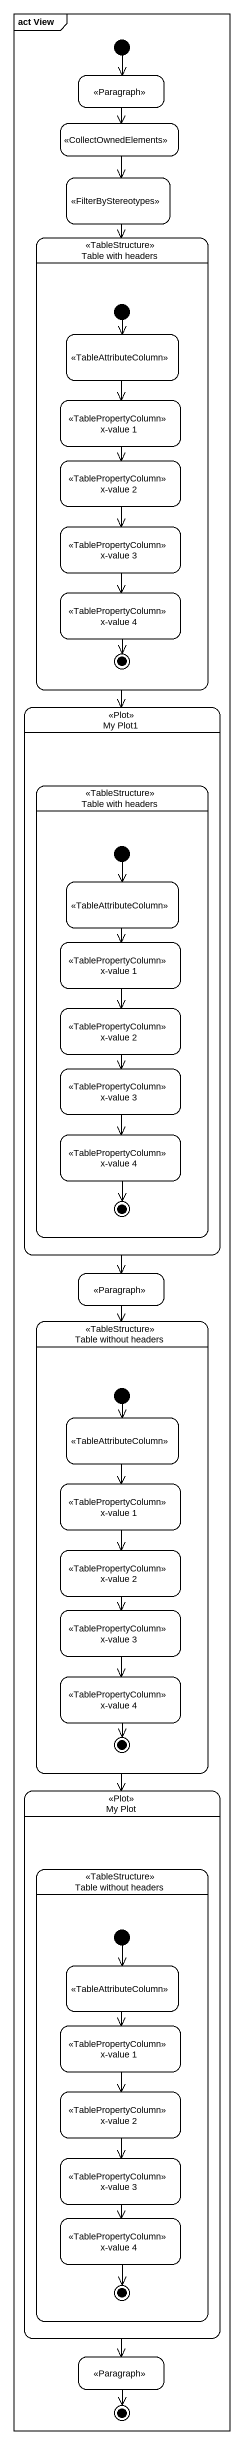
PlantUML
@startuml
mainframe act View
hide empty description
state " " as state1 <<Paragraph>>
state " " as state2 <<CollectOwnedElements>>
state " " as state3 <<FilterByStereotypes>>
state "Table with headers" as Table_with_headers <<TableStructure>> {
  state " " as state4 <<TableAttributeColumn>>
  state "x-value 1" as x_value_1 <<TablePropertyColumn>>
  state "x-value 2" as x_value_2 <<TablePropertyColumn>>
  state "x-value 3" as x_value_3 <<TablePropertyColumn>>
  state "x-value 4" as x_value_4 <<TablePropertyColumn>>
  [*] --> state4
  x_value_4 --> [*]
}
state "My Plot1" as My_Plot1 <<Plot>> {
  state "Table with headers" as Table_with_headers_2 <<TableStructure>> {
    state " " as state5 <<TableAttributeColumn>>
    state "x-value 1" as x_value_1_2 <<TablePropertyColumn>>
    state "x-value 2" as x_value_2_2 <<TablePropertyColumn>>
    state "x-value 3" as x_value_3_2 <<TablePropertyColumn>>
    state "x-value 4" as x_value_4_2 <<TablePropertyColumn>>
    [*] --> state5
    x_value_4_2 --> [*]
  }
}
state " " as state6 <<Paragraph>>
state "Table without headers" as Table_without_headers <<TableStructure>> {
  state " " as state7 <<TableAttributeColumn>>
  state "x-value 1" as x_value_1_3 <<TablePropertyColumn>>
  state "x-value 2" as x_value_2_3 <<TablePropertyColumn>>
  state "x-value 3" as x_value_3_3 <<TablePropertyColumn>>
  state "x-value 4" as x_value_4_3 <<TablePropertyColumn>>
  [*] --> state7
  x_value_4_3 --> [*]
}
state "My Plot" as My_Plot <<Plot>> {
  state "Table without headers" as Table_without_headers_2 <<TableStructure>> {
    state " " as state8 <<TableAttributeColumn>>
    state "x-value 1" as x_value_1_4 <<TablePropertyColumn>>
    state "x-value 2" as x_value_2_4 <<TablePropertyColumn>>
    state "x-value 3" as x_value_3_4 <<TablePropertyColumn>>
    state "x-value 4" as x_value_4_4 <<TablePropertyColumn>>
    [*] --> state8
    x_value_4_4 --> [*]
  }
}
state " " as state9 <<Paragraph>>
[*] --> state1
state1 --> state2
state2 --> state3
state3 --> Table_with_headers
Table_with_headers --> My_Plot1
state4 --> x_value_1
x_value_1 --> x_value_2
x_value_2 --> x_value_3
x_value_3 --> x_value_4
My_Plot1 --> state6
state5 --> x_value_1_2
x_value_1_2 --> x_value_2_2
x_value_2_2 --> x_value_3_2
x_value_3_2 --> x_value_4_2
state6 --> Table_without_headers
Table_without_headers --> My_Plot
state7 --> x_value_1_3
x_value_1_3 --> x_value_2_3
x_value_2_3 --> x_value_3_3
x_value_3_3 --> x_value_4_3
My_Plot --> state9
state8 --> x_value_1_4
x_value_1_4 --> x_value_2_4
x_value_2_4 --> x_value_3_4
x_value_3_4 --> x_value_4_4
state9 --> [*]
@enduml
